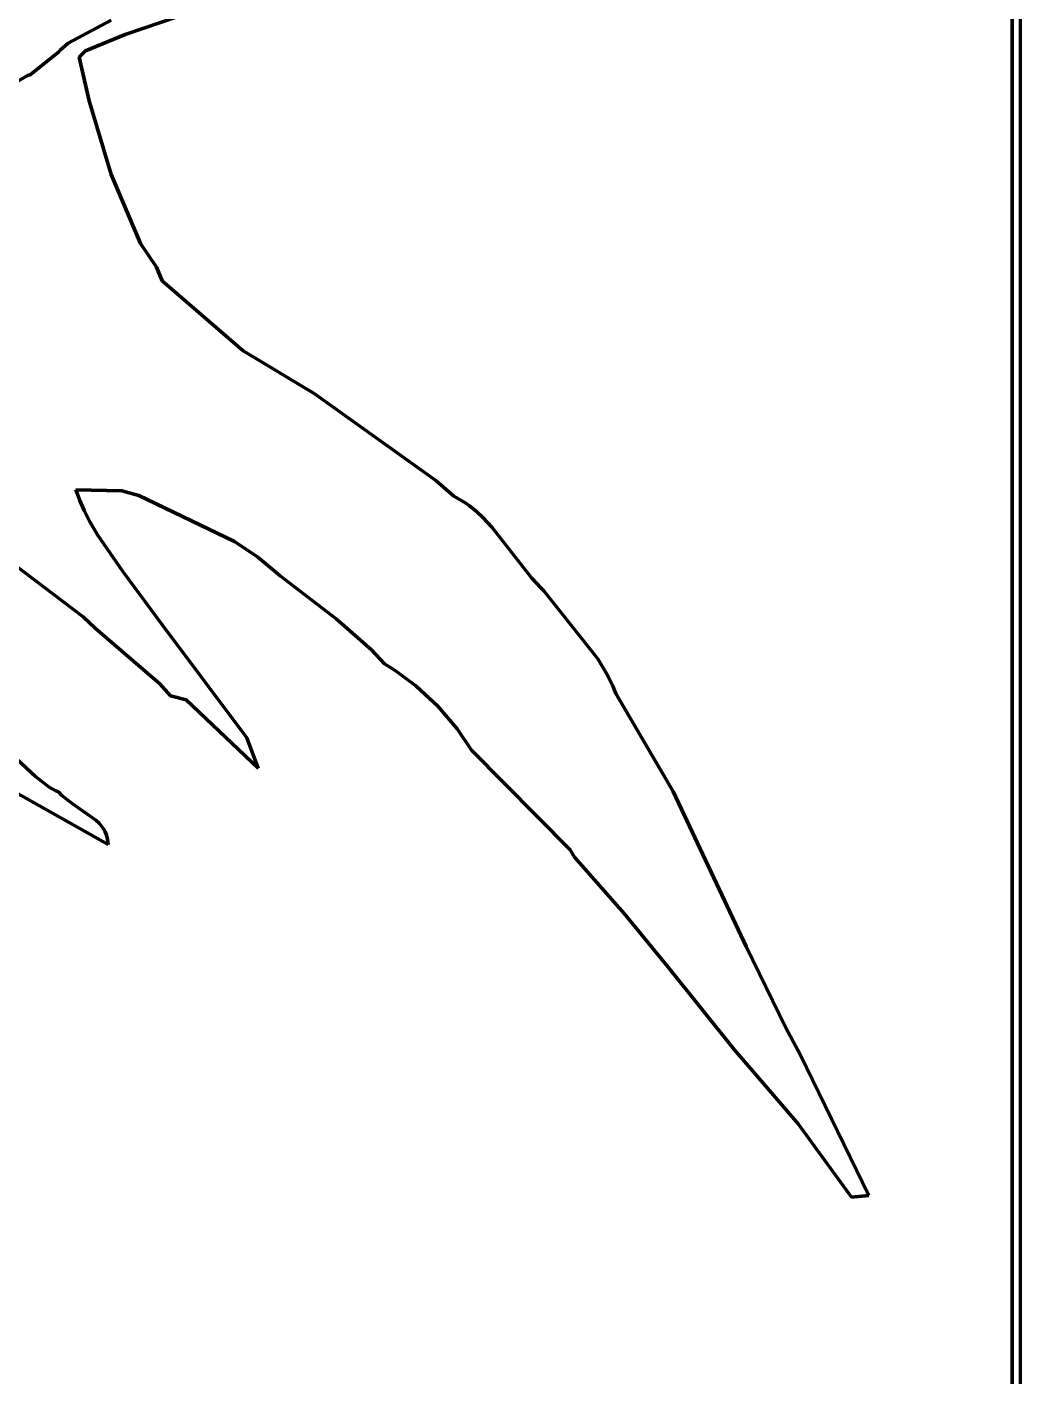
# Model space of a CAD drawing. Header units: millimetres. Extents: x 0 to 7.9, y 0 to 11.
# Drawn here: x 6.137 to 7.875, y 2.362 to 4.724 of the extents above; entities that cross this region are included whole.
import ezdxf

# ---------------------------------------------------------------- set-up
doc = ezdxf.new("R2010")
doc.units = ezdxf.units.MM
doc.layers.add('color#020202ff', color=7, linetype='CONTINUOUS', lineweight=100)
doc.layers.add('color#ffffffff', color=7, linetype='CONTINUOUS', lineweight=100)

msp = doc.modelspace()

# ---------------------------------------------------------------- linework, layer by layer
at = {"layer": 'color#020202ff'}
for p, q in [((7.875, 11.0278), (7.875, 0.2534)), ((7.8611, 0.4304), (7.8611, 8.9016)), ((6.209, 4.6955), (6.2845, 4.7358)), ((6.4017, 4.7422), (6.3086, 4.7104)), ((6.3086, 4.7104), (6.2393, 4.6818)), ((6.1425, 4.64), (6.1928, 4.6801)), ((6.1928, 4.6801), (6.1952, 4.683)), ((6.1952, 4.683), (6.209, 4.6955)), ((6.2393, 4.6818), (6.2281, 4.6708)), ((6.2281, 4.6708), (6.2457, 4.5942)), ((6.0976, 4.6149), (6.1377, 4.6388)), ((6.1377, 4.6388), (6.1425, 4.64)), ((6.2457, 4.5942), (6.2842, 4.4654)), ((6.2842, 4.4654), (6.3358, 4.3448)), ((6.3358, 4.3448), (6.3638, 4.3032)), ((6.3638, 4.3032), (6.3735, 4.2793)), ((6.3735, 4.2793), (6.5151, 4.1568)), ((6.5151, 4.1568), (6.6397, 4.0822)), ((6.6397, 4.0822), (6.8526, 3.93)), ((6.8526, 3.93), (6.8841, 3.9023)), ((6.2352, 3.6911), (5.9531, 3.905)), ((6.3031, 3.9117), (6.2225, 3.9134)), ((6.2225, 3.9134), (6.2294, 3.895)), ((6.3328, 3.9037), (6.3031, 3.9117)), ((6.4999, 3.8227), (6.3328, 3.9037)), ((6.8841, 3.9023), (6.8913, 3.8984)), ((6.8913, 3.8984), (6.8982, 3.8943)), ((6.2294, 3.895), (6.2372, 3.8771)), ((6.2372, 3.8771), (6.2459, 3.8598)), ((6.8982, 3.8943), (6.9049, 3.89)), ((6.9049, 3.89), (6.9113, 3.8853)), ((6.9113, 3.8853), (6.9235, 3.8754)), ((6.9235, 3.8754), (6.935, 3.8647)), ((6.2459, 3.8598), (6.2603, 3.8345)), ((6.935, 3.8647), (6.9511, 3.8474)), ((6.2603, 3.8345), (6.3044, 3.7703)), ((6.9511, 3.8474), (7.02, 3.7596)), ((6.5409, 3.7956), (6.4999, 3.8227)), ((6.58, 3.763), (6.5409, 3.7956)), ((6.3044, 3.7703), (6.3742, 3.6762)), ((6.6782, 3.6874), (6.58, 3.763)), ((7.02, 3.7596), (7.036, 3.7421)), ((7.036, 3.7421), (7.0416, 3.7366)), ((7.0416, 3.7366), (7.1358, 3.6177)), ((6.256, 3.6715), (6.2352, 3.6911)), ((6.7401, 3.6331), (6.6782, 3.6874)), ((6.3694, 3.574), (6.256, 3.6715)), ((6.3742, 3.6762), (6.5217, 3.4794)), ((6.7626, 3.6087), (6.7401, 3.6331)), ((7.1358, 3.6177), (7.1515, 3.5918)), ((6.7814, 3.5969), (6.7626, 3.6087)), ((6.8174, 3.5703), (6.7814, 3.5969)), ((7.1515, 3.5918), (7.1618, 3.5713)), ((6.3883, 3.5525), (6.3694, 3.574)), ((6.8559, 3.5346), (6.8174, 3.5703)), ((7.1618, 3.5713), (7.1677, 3.557)), ((6.4155, 3.5455), (6.3883, 3.5525)), ((6.5418, 3.4261), (6.4155, 3.5455)), ((7.1677, 3.557), (7.2677, 3.385)), ((6.8899, 3.4948), (6.8559, 3.5346)), ((6.5217, 3.4794), (6.5418, 3.4261)), ((6.9149, 3.4579), (6.8899, 3.4948)), ((6.0933, 3.4657), (6.1516, 3.4118)), ((7.0877, 3.2834), (6.9149, 3.4579)), ((6.1516, 3.4118), (6.1759, 3.393)), ((6.279, 3.2922), (6.1172, 3.3836)), ((6.1759, 3.393), (6.1876, 3.3867)), ((6.1876, 3.3867), (6.1918, 3.3849)), ((6.1918, 3.3849), (6.198, 3.3784)), ((6.198, 3.3784), (6.216, 3.3642)), ((7.2677, 3.385), (7.3956, 3.1141)), ((6.216, 3.3642), (6.2575, 3.3353)), ((6.2575, 3.3353), (6.2637, 3.3291)), ((6.2637, 3.3291), (6.2691, 3.3224)), ((6.2691, 3.3224), (6.2714, 3.3187)), ((6.2714, 3.3187), (6.2735, 3.3149)), ((6.2735, 3.3149), (6.2752, 3.3108)), ((6.2752, 3.3108), (6.2767, 3.3066)), ((6.2767, 3.3066), (6.2778, 3.302)), ((6.2778, 3.302), (6.2786, 3.2973)), ((6.2786, 3.2973), (6.279, 3.2922)), ((7.0951, 3.2701), (7.0877, 3.2834)), ((7.182, 3.1714), (7.0951, 3.2701)), ((7.259, 3.0776), (7.182, 3.1714)), ((7.3956, 3.1141), (7.465, 2.9714)), ((7.3746, 2.9338), (7.259, 3.0776)), ((7.465, 2.9714), (7.4903, 2.9249)), ((7.4867, 2.8033), (7.3746, 2.9338)), ((7.4903, 2.9249), (7.6102, 2.6778)), ((7.5803, 2.6748), (7.4867, 2.8033)), ((7.6102, 2.6778), (7.5803, 2.6748))]:
    msp.add_line(p, q, dxfattribs=at)
at = {"layer": 'color#ffffffff'}
for p, q in [((7.8611, 8.9016), (7.8611, 0.4304)), ((6.2845, 4.7358), (6.209, 4.6955)), ((6.3086, 4.7104), (6.4017, 4.7422)), ((6.2393, 4.6818), (6.3086, 4.7104)), ((6.1928, 4.6801), (6.1425, 4.64)), ((6.1952, 4.683), (6.1928, 4.6801)), ((6.209, 4.6955), (6.1952, 4.683)), ((6.2281, 4.6708), (6.2393, 4.6818)), ((6.2457, 4.5942), (6.2281, 4.6708)), ((6.1377, 4.6388), (6.0976, 4.6149)), ((6.1425, 4.64), (6.1377, 4.6388)), ((6.2842, 4.4654), (6.2457, 4.5942)), ((6.3358, 4.3448), (6.2842, 4.4654)), ((6.3638, 4.3032), (6.3358, 4.3448)), ((6.3735, 4.2793), (6.3638, 4.3032)), ((6.5151, 4.1568), (6.3735, 4.2793)), ((6.6397, 4.0822), (6.5151, 4.1568)), ((6.8526, 3.93), (6.6397, 4.0822)), ((6.8841, 3.9023), (6.8526, 3.93)), ((5.9531, 3.905), (6.2352, 3.6911)), ((6.2294, 3.895), (6.2225, 3.9134)), ((6.2225, 3.9134), (6.3031, 3.9117)), ((6.3031, 3.9117), (6.3328, 3.9037)), ((6.3328, 3.9037), (6.4999, 3.8227)), ((6.8913, 3.8984), (6.8841, 3.9023)), ((6.8982, 3.8943), (6.8913, 3.8984)), ((6.2372, 3.8771), (6.2294, 3.895)), ((6.2459, 3.8598), (6.2372, 3.8771)), ((6.9049, 3.89), (6.8982, 3.8943)), ((6.9113, 3.8853), (6.9049, 3.89)), ((6.9235, 3.8754), (6.9113, 3.8853)), ((6.935, 3.8647), (6.9235, 3.8754)), ((6.2603, 3.8345), (6.2459, 3.8598)), ((6.9511, 3.8474), (6.935, 3.8647)), ((6.3044, 3.7703), (6.2603, 3.8345)), ((7.02, 3.7596), (6.9511, 3.8474)), ((6.4999, 3.8227), (6.5409, 3.7956)), ((6.5409, 3.7956), (6.58, 3.763)), ((6.3742, 3.6762), (6.3044, 3.7703)), ((6.58, 3.763), (6.6782, 3.6874)), ((7.036, 3.7421), (7.02, 3.7596)), ((7.0416, 3.7366), (7.036, 3.7421)), ((7.1358, 3.6177), (7.0416, 3.7366)), ((6.2352, 3.6911), (6.256, 3.6715)), ((6.6782, 3.6874), (6.7401, 3.6331)), ((6.256, 3.6715), (6.3694, 3.574)), ((6.5217, 3.4794), (6.3742, 3.6762)), ((6.7401, 3.6331), (6.7626, 3.6087)), ((7.1515, 3.5918), (7.1358, 3.6177)), ((6.7626, 3.6087), (6.7814, 3.5969)), ((6.7814, 3.5969), (6.8174, 3.5703)), ((7.1618, 3.5713), (7.1515, 3.5918)), ((6.3694, 3.574), (6.3883, 3.5525)), ((6.8174, 3.5703), (6.8559, 3.5346)), ((7.1677, 3.557), (7.1618, 3.5713)), ((6.3883, 3.5525), (6.4155, 3.5455)), ((6.4155, 3.5455), (6.5418, 3.4261)), ((7.2677, 3.385), (7.1677, 3.557)), ((6.8559, 3.5346), (6.8899, 3.4948)), ((6.5418, 3.4261), (6.5217, 3.4794)), ((6.8899, 3.4948), (6.9149, 3.4579)), ((6.1516, 3.4118), (6.0933, 3.4657)), ((6.9149, 3.4579), (7.0877, 3.2834)), ((6.1759, 3.393), (6.1516, 3.4118)), ((6.1172, 3.3836), (6.279, 3.2922)), ((6.1876, 3.3867), (6.1759, 3.393)), ((6.1918, 3.3849), (6.1876, 3.3867)), ((6.198, 3.3784), (6.1918, 3.3849)), ((6.216, 3.3642), (6.198, 3.3784)), ((7.3956, 3.1141), (7.2677, 3.385)), ((6.2575, 3.3353), (6.216, 3.3642)), ((6.2637, 3.3291), (6.2575, 3.3353)), ((6.2691, 3.3224), (6.2637, 3.3291)), ((6.2714, 3.3187), (6.2691, 3.3224)), ((6.2735, 3.3149), (6.2714, 3.3187)), ((6.2752, 3.3108), (6.2735, 3.3149)), ((6.2767, 3.3066), (6.2752, 3.3108)), ((6.2778, 3.302), (6.2767, 3.3066)), ((6.2786, 3.2973), (6.2778, 3.302)), ((6.279, 3.2922), (6.2786, 3.2973)), ((7.0877, 3.2834), (7.0951, 3.2701)), ((7.0951, 3.2701), (7.182, 3.1714)), ((7.182, 3.1714), (7.259, 3.0776)), ((7.465, 2.9714), (7.3956, 3.1141)), ((7.259, 3.0776), (7.3746, 2.9338)), ((7.4903, 2.9249), (7.465, 2.9714)), ((7.3746, 2.9338), (7.4867, 2.8033)), ((7.6102, 2.6778), (7.4903, 2.9249)), ((7.4867, 2.8033), (7.5803, 2.6748)), ((7.5803, 2.6748), (7.6102, 2.6778))]:
    msp.add_line(p, q, dxfattribs=at)

doc.saveas('drawing.dxf')
